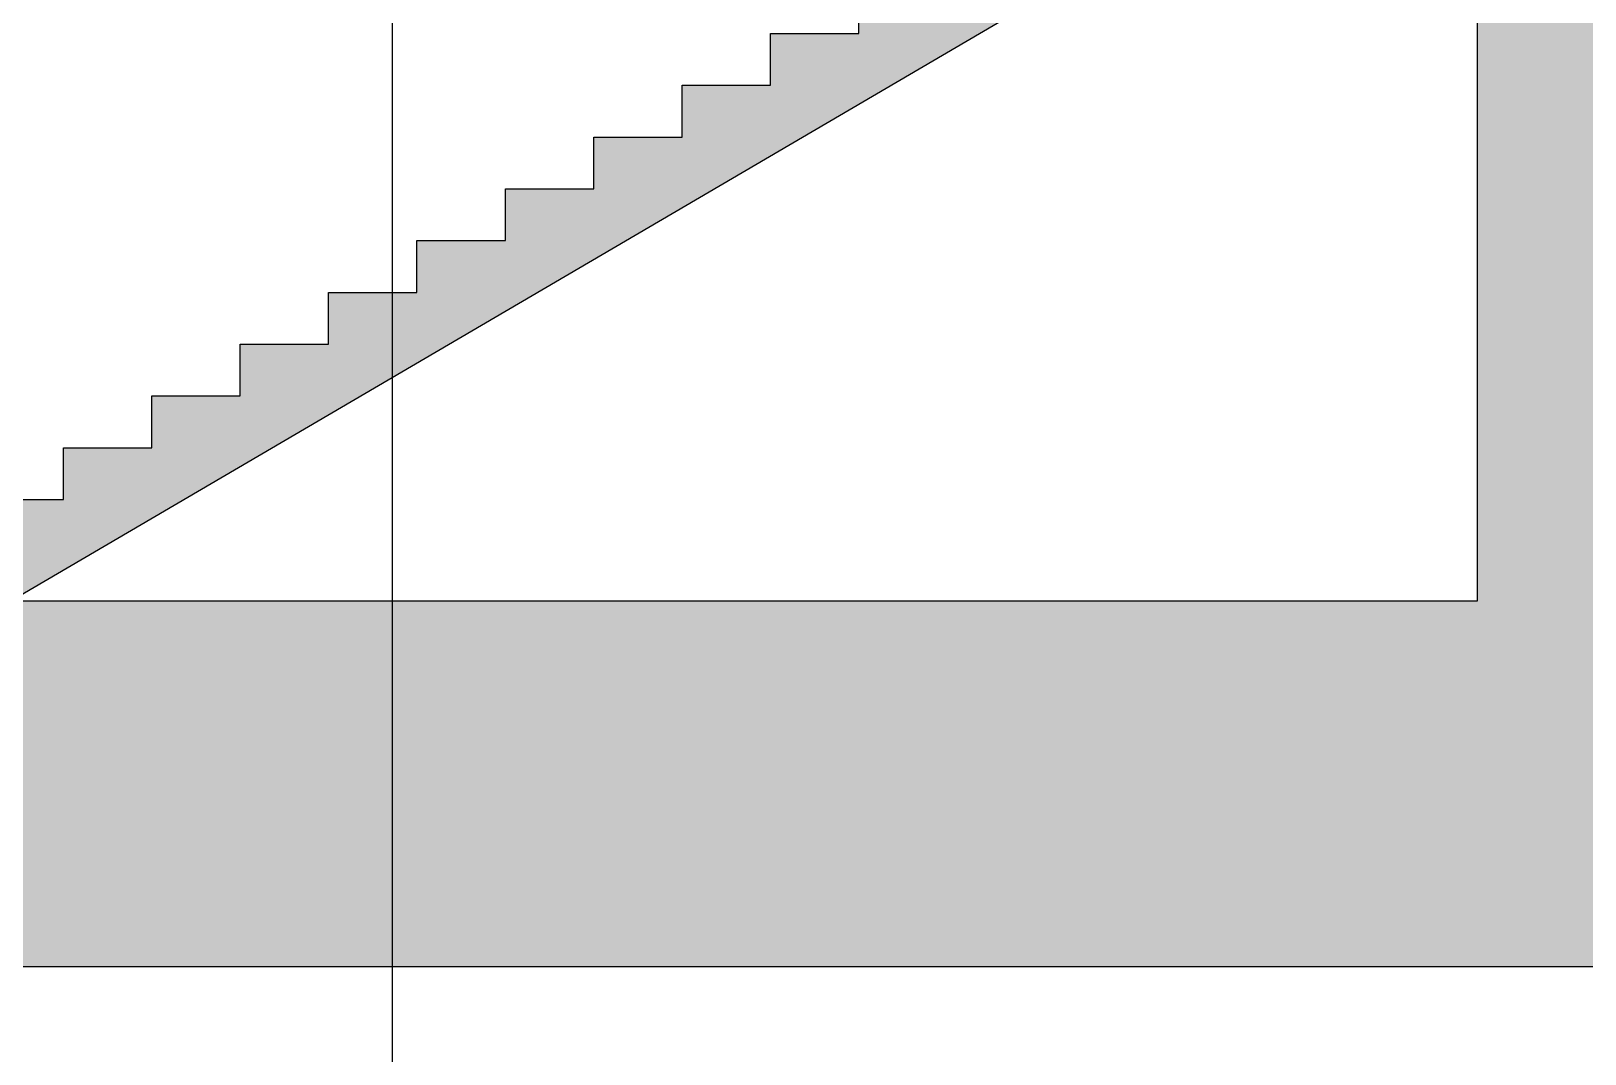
# Model space of a CAD drawing. Header units: millimetres. Extents: x 400408 to 401334, y 4543945 to 4544229.
# Drawn here: x 401204.43 to 401209.53, y 4543995.8 to 4543999.16 of the extents above; entities that cross this region are included whole.
import ezdxf

# ---------------------------------------------------------------- set-up
doc = ezdxf.new("R2010")
doc.units = ezdxf.units.MM
doc.linetypes.add('AKS', pattern=[3, 2.5, -0.25, 0, -0.25])
for name, color, linetype in [('aks prota', 2, 'AKS'), ('kesit prota', 1, 'Continuous'), ('kesit tarama prota', 252, 'Continuous')]:
    doc.layers.add(name, color=color, linetype=linetype)

# ---------------------------------------------------------------- blocks, each defined once
blk = doc.blocks.new('K-K Kesiti')
at = {"layer": 'kesit tarama prota'}
h = blk.add_hatch(color=256, dxfattribs=at)
h.dxf.hatch_style = 1
h.paths.add_polyline_path([(401472.2186, 4543999.3071), (401469.1106, 4543999.3071), (401469.1106, 4544002.5471), (401468.6107, 4544002.5471), (401468.6103, 4544002.3601), (401468.3203, 4544002.3601), (401468.3203, 4544002.1901), (401468.0303, 4544002.1901), (401468.0303, 4544002.0201), (401467.7403, 4544002.0201), (401467.7403, 4544001.8501), (401467.4503, 4544001.8501), (401467.4503, 4544001.6801), (401467.1603, 4544001.6801), (401467.1603, 4544001.5101), (401466.8703, 4544001.5101), (401466.8703, 4544001.3401), (401466.5803, 4544001.3401), (401466.5803, 4544001.1701), (401466.2903, 4544001.1701), (401466.2903, 4544001.0001), (401466.0003, 4544001.0001), (401466.0003, 4544000.8301), (401465.7103, 4544000.8301), (401465.7103, 4544000.6601), (401465.4203, 4544000.6601), (401465.4203, 4544000.4901), (401465.1303, 4544000.4901), (401465.1303, 4544000.3201), (401464.8403, 4544000.3201), (401464.8403, 4544000.1501), (401464.5503, 4544000.1501), (401464.5503, 4543999.9801), (401464.2603, 4543999.9801), (401464.2603, 4543999.8101), (401463.9703, 4543999.8101), (401463.9703, 4543999.6401), (401460.7399, 4543999.6401), (401460.7399, 4543999.4701), (401460.4499, 4543999.4701), (401460.4499, 4543999.3001), (401460.1599, 4543999.3001), (401460.1599, 4543999.1301), (401459.8699, 4543999.1301), (401459.8699, 4543998.9601), (401459.5799, 4543998.9601), (401459.5799, 4543998.7901), (401459.2899, 4543998.7901), (401459.2899, 4543998.6201), (401458.9999, 4543998.6201), (401458.9999, 4543998.4501), (401455.9299, 4543998.4501), (401455.9299, 4544000.7471), (401459.0658, 4544000.7471), (401461.3481, 4544002.0471), (401463.9579, 4544002.0471), (401463.9579, 4544002.5471), (401461.2122, 4544002.5471), (401458.9299, 4544001.2471), (401455.4299, 4544001.2471), (401455.4299, 4543999.3071), (401453.2252, 4543999.3071), (401453.2252, 4543998.1071), (401472.2186, 4543998.1071)])
h.paths.add_polyline_path([(401463.7978, 4543999.3071), (401468.6106, 4544002.1285), (401468.6106, 4543999.3071)], flags=16)
at = {"layer": 'aks prota', "ltscale": 10}
blk.add_line((401465.0499, 4543977.0807), (401465.0499, 4544003.7327), dxfattribs=at)
at = {"layer": 'kesit prota', "color": 1}
for p, q in [((401468.6106, 4543999.3071), (401468.6106, 4544002.1285)), ((401463.7978, 4543999.3071), (401468.6106, 4543999.3071))]:
    blk.add_line(p, q, dxfattribs=at)
for points in [[(401460.7399, 4543999.6401), (401463.9703, 4543999.6401), (401463.9703, 4543999.8101), (401464.2603, 4543999.8101), (401464.2603, 4543999.9801), (401464.5503, 4543999.9801), (401464.5503, 4544000.1501), (401464.8403, 4544000.1501), (401464.8403, 4544000.3201), (401465.1303, 4544000.3201), (401465.1303, 4544000.4901), (401465.4203, 4544000.4901), (401465.4203, 4544000.6601), (401465.7103, 4544000.6601), (401465.7103, 4544000.8301), (401466.0003, 4544000.8301), (401466.0003, 4544001.0001), (401466.2903, 4544001.0001), (401466.2903, 4544001.1701), (401466.5803, 4544001.1701), (401466.5803, 4544001.3401)], [(401463.7978, 4543999.3071), (401468.6106, 4544002.1285)], [(401453.2252, 4543998.1071), (401472.2186, 4543998.1071)]]:
    blk.add_lwpolyline(points, dxfattribs=at)

msp = doc.modelspace()

# ---------------------------------------------------------------- block references
msp.add_blockref('K-K Kesiti', (-259.4343, -2.0162))

doc.saveas('drawing.dxf')
